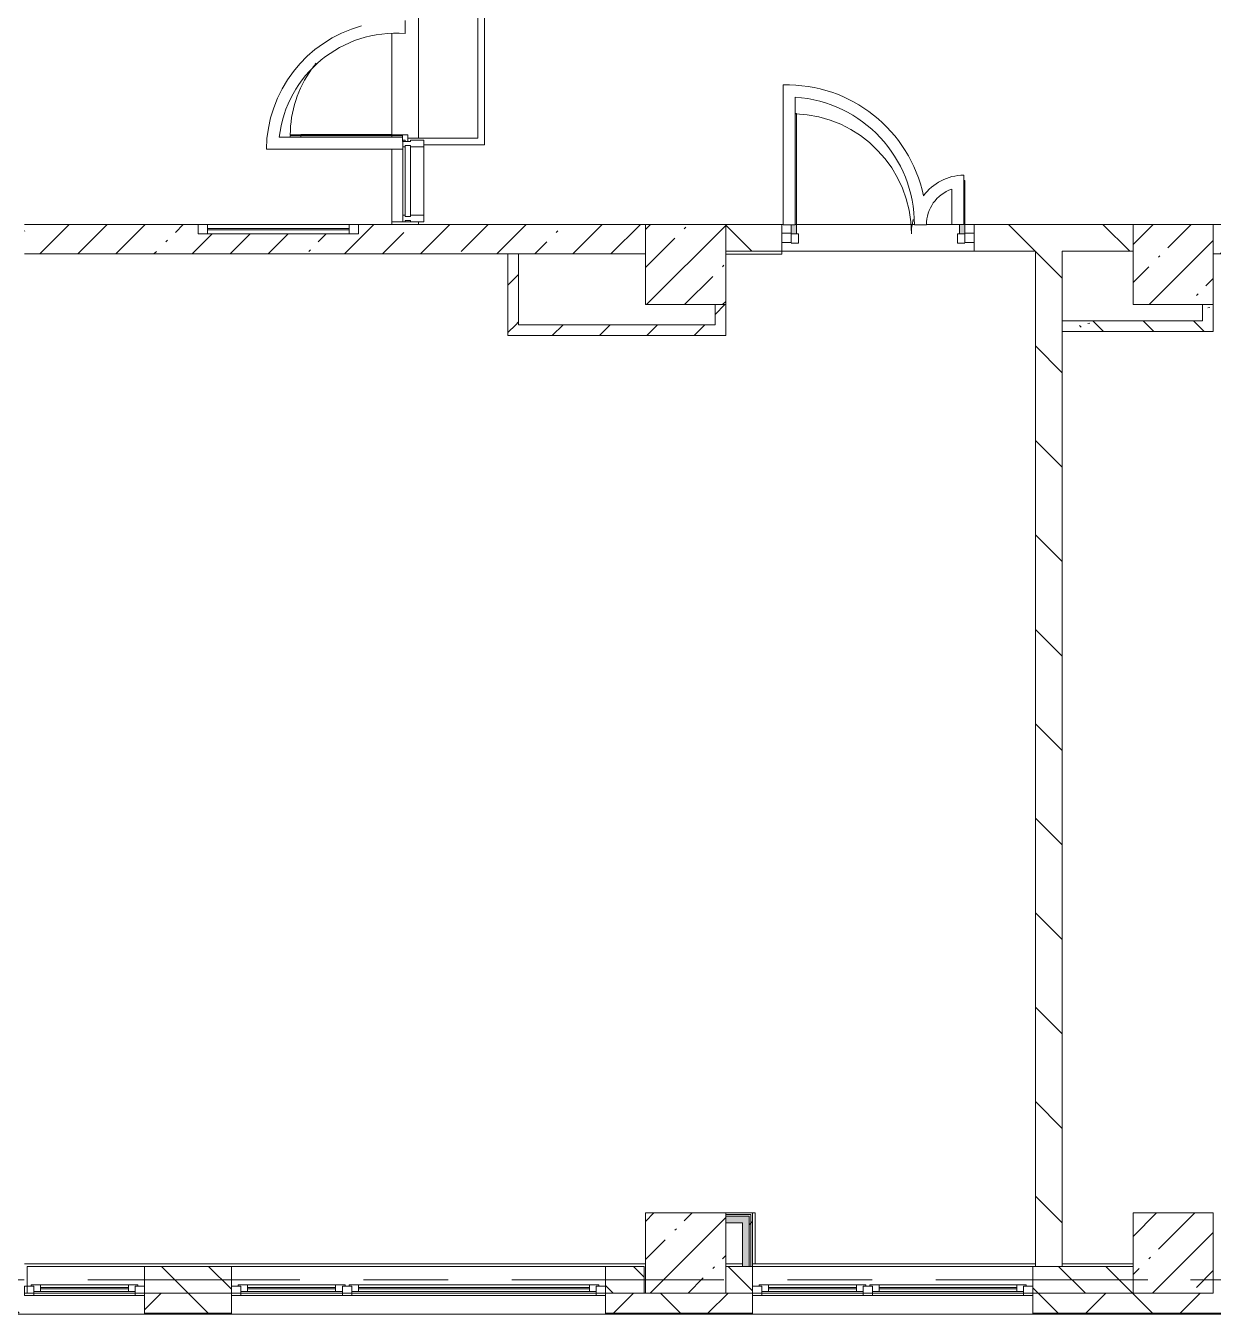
# Model space of a CAD drawing. Header units: millimetres. Extents: x 81731 to 272849, y -8553 to 29000.
# Drawn here: x 163109 to 171999, y -258 to 9388 of the extents above; entities that cross this region are included whole.
import ezdxf

# ---------------------------------------------------------------- set-up
doc = ezdxf.new("R2010")
doc.units = ezdxf.units.MM
doc.linetypes.add('Осевая', pattern=[3175, 635, -476.25, 1587.5, -476.25])
for name, color, linetype, lineweight, true_color in [('A-DETL-GENF-2', 7, 'Continuous', 5, 0xe2e2e2), ('A-DETL-GENF-4', 7, 'Continuous', 5, 0xaaaaaa), ('A-DOOR-4', 7, 'Continuous', 5, 0xe2e2e2), ('A-DOOR-5', 7, 'Continuous', 5, 0xaaaaaa), ('A-FLOR-1', 7, 'Continuous', 5, 0xaaaaaa), ('I-WALL-22', 7, 'Continuous', 5, 0xe7e7e7), ('I-WALL-26', 7, 'Continuous', 5, 0x787878)]:
    doc.layers.add(name, color=color, linetype=linetype, lineweight=lineweight, true_color=true_color)
for name, color, linetype, lineweight in [('A-GLAZ-3', 7, 'Continuous', 5), ('A-GLAZ-CURT-2', 7, 'Continuous', 5), ('A-GLAZ-CWMG-2', 7, 'Continuous', 5), ('A-WALL', 7, 'Continuous', 9), ('A-WALL-6', 7, 'Continuous', 5), ('I-WALL-24', 7, 'Continuous', 5), ('S-COLS-1', 7, 'Continuous', 5), ('Оси', 7, 'Continuous', 9), ('Оси-2', 7, 'Осевая', 9)]:
    doc.layers.add(name, color=color, linetype=linetype, lineweight=lineweight)
pattern_1 = [(135, (145838.57, 0), (-353.553, -353.553), [])]
pattern_2 = [(45, (145838.57, 0), (-176.7767, 176.7767), [])]
pattern_3 = [(45, (145838.57, 0), (-285.123, 285.123), []), (45, (146123.7, 0), (-285.123, 285.123), [504.031, -100.806, 16.764, -84.042])]
pattern_4 = [(135, (145838.57, 0), (-176.7767, -176.7767), [])]
pattern_5 = [(135, (145838.57, 0), (-377.171, -377.171), [533.4, -88.9, 17.78, -88.9]), (135, (145838.57, 376.94), (-377.171, -377.171), []), (50, (145838.57, 0), (637.645, -55.787), [66.675, -733.425]), (355, (145838.6, 0), (-123.35, 668.7), [53.34, -586.74]), (100.451, (145891.7, -4.65), (514.299, 612.908), [56.665, -623.315]), (46.184, (145838.6, 177.8), (948.776, -147.15), [100.012, -1100.137]), (96.636, (145917.6, 165.5), (830.91, 865.997), [84.998, -934.973]), (351.184, (145838.6, 177.8), (830.918, 865.988), [80.01, -880.11]), (21, (145927.47, 133.35), (530.651, -357.928), [66.675, -733.425]), (326, (145927.5, 133.35), (216.308, 644.658), [53.34, -586.74]), (71.451, (145971.7, 103.5), (746.96, 286.724), [56.665, -623.315]), (37.5, (145838.57, 0), (10.8105, 295.9426), [16.764, -562.864, 16.764, -578.866, -588.962]), (37.5, (145838.57, 0), (10.8105, 295.9426), [-1175.258, 16.764, -572.198]), (7.5, (145838.57, 0), (233.869, 350.6318), [16.764, -322.834, 16.764, -549.529, -224.472]), (7.5, (145838.57, 0), (233.869, 350.6318), [-905.891, 16.764, -207.708]), (327.5, (145640.32, 0), (474.5678, -20.0513), [16.764, -205.486, 16.764, -676.656, -920.115]), (327.5, (145640.32, 0), (474.5678, -20.0513), [-915.67, 16.764, -903.351]), (317.5, (145551.42, 0), (518.452, 88.9934), [16.764, -272.161, 16.764, -443.738, -653.415]), (317.5, (145551.42, 0), (518.452, 88.9934), [-749.427, 16.764, -636.651])]
pattern_6 = [(45, (145838.6, 0), (-530.33, 530.33), []), (135, (145838.6, 0), (-530.33, -530.33), [])]

# ---------------------------------------------------------------- blocks, each defined once
blk = doc.blocks.new('BSC_Колонна _Прямоугольная - 600х600-V82-2_4_3_птичка')
at = {"layer": 'S-COLS-1'}
h = blk.add_hatch(dxfattribs=at)
h.set_pattern_fill('FP_53', color=256, style=0, pattern_type=2)
h.set_pattern_definition([(45, (-25860, -200), (-285.123, 285.123), []), (45, (-25574.88, -200), (-285.123, 285.123), [504.031, -100.806, 16.764, -84.042])])
h.paths.add_polyline_path([(-105.1, -300), (300, -300), (300, 300), (-300, 300), (-300, -300)])
for p, q in [((300, 300), (-300, 300)), ((-300, 300), (-300, -300)), ((300, -300), (300, 300)), ((-300, -300), (300, -300))]:
    blk.add_line(p, q, dxfattribs=at)
blk = doc.blocks.new('BSC_Колонна _Прямоугольная - 600х600-V95-2_4_3_птичка')
at = {"layer": 'S-COLS-1'}
h = blk.add_hatch(dxfattribs=at)
h.set_pattern_fill('FP_70', color=256, style=0, pattern_type=2)
h.set_pattern_definition([(45, (-25860, -7600), (-285.123, 285.123), []), (45, (-25574.88, -7600), (-285.123, 285.123), [504.031, -100.806, 16.764, -84.042])])
h.paths.add_polyline_path([(-300, -300), (300, -300), (300, 300), (-300, 300), (-300, 150.3)])
for p, q in [((300, 300), (-300, 300)), ((-300, 300), (-300, -300)), ((300, -300), (300, 300)), ((-300, -300), (300, -300))]:
    blk.add_line(p, q, dxfattribs=at)
blk = doc.blocks.new('120_Окно_СКБ_2Ст - 120_Окно_СКБ_2Ст 2800х2500_створка_-22445922-2_4_3_птичка')
at = {"layer": 'A-GLAZ-3'}
for p, q in [((-1400, -127), (-1400, -57)), ((-1400, -57), (-1330, -57)), ((1400, -57), (-1400, -57)), ((-1330, -57), (-1330, -127)), ((500, -87), (-1330, -87)), ((-1330, -87), (-1330, -127)), ((-1280, -137), (-1280, -87)), ((450, -137), (450, -87)), ((500, -127), (500, -57)), ((500, -57), (570, -57)), ((500, -127), (500, -87)), ((570, -57), (570, -127)), ((1330, -87), (570, -87)), ((570, -87), (570, -127)), ((620, -137), (620, -87)), ((1280, -137), (1280, -87)), ((1330, -127), (1330, -57)), ((1330, -57), (1400, -57)), ((1330, -127), (1330, -87)), ((1400, -57), (1400, -127)), ((-1330, -127), (-1400, -127)), ((-1400, -127), (-1350, -127)), ((-1330, -127), (-1350, -127)), ((-1350, -127), (-1350, -137)), ((-1350, -137), (520, -137)), ((520, -137), (-1350, -137)), ((-1280, -107), (450, -107)), ((450, -117), (-1280, -117)), ((570, -127), (500, -127)), ((520, -127), (500, -127)), ((520, -127), (550, -127)), ((520, -137), (520, -127)), ((570, -127), (550, -127)), ((550, -127), (550, -137)), ((550, -137), (1350, -137)), ((1350, -137), (550, -137)), ((620, -107), (1280, -107)), ((1280, -117), (620, -117)), ((1400, -127), (1330, -127)), ((1350, -127), (1330, -127)), ((1350, -127), (1400, -127)), ((1350, -137), (1350, -127))]:
    blk.add_line(p, q, dxfattribs=at)
blk = doc.blocks.new('120_Окно_СКБ_1Ст - 120_Окно_СКБ_1Ст 900х2500_h_-22445987-2_4_3_птичка')
at = {"layer": 'A-GLAZ-3'}
for p, q in [((-450, -127), (-450, -57)), ((-450, -57), (-380, -57)), ((450, -57), (-450, -57)), ((-380, -57), (-380, -127)), ((380, -87), (-380, -87)), ((-380, -87), (-380, -127)), ((-330, -137), (-330, -87)), ((330, -137), (330, -87)), ((380, -127), (380, -57)), ((380, -57), (450, -57)), ((380, -127), (380, -87)), ((450, -57), (450, -127)), ((-380, -127), (-450, -127)), ((-450, -127), (-400, -127)), ((-380, -127), (-400, -127)), ((-400, -127), (-400, -137)), ((-400, -137), (400, -137)), ((400, -137), (-400, -137)), ((-330, -107), (330, -107)), ((330, -117), (-330, -117)), ((450, -127), (380, -127)), ((400, -127), (380, -127)), ((400, -127), (450, -127)), ((400, -137), (400, -127))]:
    blk.add_line(p, q, dxfattribs=at)
blk = doc.blocks.new('120_Окно_СКБ_2Ст - 120_Окно_СКБ_2Ст 2100х2400 _мал створка справа_-22446225-2_4_3_птичка')
at = {"layer": 'A-GLAZ-3'}
for p, q in [((-1050, -127), (-1050, -57)), ((-1050, -57), (-980, -57)), ((1050, -57), (-1050, -57)), ((-980, -57), (-980, -127)), ((150, -87), (-980, -87)), ((-980, -87), (-980, -127)), ((-930, -137), (-930, -87)), ((100, -137), (100, -87)), ((150, -127), (150, -57)), ((150, -57), (220, -57)), ((150, -127), (150, -87)), ((220, -57), (220, -127)), ((980, -87), (220, -87)), ((220, -87), (220, -127)), ((270, -137), (270, -87)), ((930, -137), (930, -87)), ((980, -127), (980, -57)), ((980, -57), (1050, -57)), ((980, -127), (980, -87)), ((1050, -57), (1050, -127)), ((-980, -127), (-1050, -127)), ((-1050, -127), (-1000, -127)), ((-980, -127), (-1000, -127)), ((-1000, -127), (-1000, -137)), ((-1000, -137), (170, -137)), ((170, -137), (-1000, -137)), ((-930, -107), (100, -107)), ((100, -117), (-930, -117)), ((220, -127), (150, -127)), ((170, -127), (150, -127)), ((170, -127), (200, -127)), ((170, -137), (170, -127)), ((220, -127), (200, -127)), ((200, -127), (200, -137)), ((200, -137), (1000, -137)), ((1000, -137), (200, -137)), ((270, -107), (930, -107)), ((930, -117), (270, -117)), ((1050, -127), (980, -127)), ((1000, -127), (980, -127)), ((1000, -127), (1050, -127)), ((1000, -137), (1000, -127))]:
    blk.add_line(p, q, dxfattribs=at)
blk = doc.blocks.new('BSC_Колонна _Прямоугольная - 600х600-V185-2_4_3_птичка')
at = {"layer": 'S-COLS-1'}
h = blk.add_hatch(dxfattribs=at)
h.set_pattern_fill('FP_140', color=256, style=0, pattern_type=2)
h.set_pattern_definition([(45, (-22210, -7600), (-285.123, 285.123), []), (45, (-21924.88, -7600), (-285.123, 285.123), [504.031, -100.806, 16.764, -84.042])])
h.paths.add_polyline_path([(-300, -300), (300, -300), (300, 300), (-300, 300)])
for p, q in [((300, 300), (-300, 300)), ((-300, 300), (-300, -300)), ((300, -300), (300, 300)), ((-300, -300), (300, -300))]:
    blk.add_line(p, q, dxfattribs=at)
blk = doc.blocks.new('BSC_Колонна _Прямоугольная - 600х600-V186-2_4_3_птичка')
at = {"layer": 'S-COLS-1'}
h = blk.add_hatch(dxfattribs=at)
h.set_pattern_fill('FP_141', color=256, style=0, pattern_type=2)
h.set_pattern_definition([(45, (-22210, -200), (-285.123, 285.123), []), (45, (-21924.88, -200), (-285.123, 285.123), [504.031, -100.806, 16.764, -84.042])])
h.paths.add_polyline_path([(-165.2, -300), (300, -300), (300, 300), (-300, 300), (-300, -300)])
for p, q in [((300, 300), (-300, 300)), ((-300, 300), (-300, -300)), ((300, -300), (300, 300)), ((-300, -300), (300, -300))]:
    blk.add_line(p, q, dxfattribs=at)
blk = doc.blocks.new('Прямоугольный импост - 50 x 70 мм-31927764-2_4_3_птичка')
at = {"layer": 'A-GLAZ-CWMG-2'}
for p, q in [((-70, 35), (0, 35)), ((-70, -35), (-70, 35)), ((0, 35), (0, -35)), ((0, -35), (-70, -35))]:
    blk.add_line(p, q, dxfattribs=at)
blk = doc.blocks.new('Дверь_Витражная_остекление_ - ДВН_ДАО_Главный вход_1200 в свету Д-22 _п_-V225-2_4_3_птичка')
at = {"layer": 'A-DOOR-4'}
for points in [[(-619.1, 30), (-610, 30), (-610, 930), (-619.1, 930), (-619.1, 97), (-650, 97), (-650, 30)], [(642, 30), (650, 35), (650, 430), (642, 430), (642, 100), (610, 100), (610, 30)]]:
    blk.add_hatch(color=256, dxfattribs=at).paths.add_polyline_path(points)
at = {"layer": 'A-DETL-GENF-4'}
for p, q in [((-610, 930), (-619.1, 930)), ((-610, 30), (-610, 930)), ((650, 430), (642, 430)), ((650, 35), (650, 430)), ((-650, 97), (-650, 35)), ((610, 100), (610, 30)), ((-650, 30), (-610, 30)), ((-595, 30), (-650, 30)), ((-595, -40), (-595, 30)), ((595, -40), (595, 30)), ((595, 30), (650, 30)), ((610, 30), (650, 30)), ((-650, -40), (-595, -40)), ((650, -40), (595, -40))]:
    blk.add_line(p, q, dxfattribs=at)
at = {"layer": 'A-DOOR-5'}
for p, q in [((650, 430), (650, 35)), ((-650, 97), (-650, 35))]:
    blk.add_line(p, q, dxfattribs=at)
for centre, radius, start, end in [((-650, 30), 900, 360, 87.99852), ((650, 30), 400, 90, 91.17591), ((650, 30), 400, 164.45988, 180)]:
    blk.add_arc(centre, radius, start, end, dxfattribs=at)
blk = doc.blocks.new('Прямоугольный импост - 50 x 70 мм-31701779-2_4_3_птичка')
at = {"layer": 'A-GLAZ-CWMG-2'}
for p, q in [((0, 35), (-70, 35)), ((-70, 35), (-70, -35)), ((0, -35), (0, 35)), ((-70, -35), (0, -35))]:
    blk.add_line(p, q, dxfattribs=at)
blk = doc.blocks.new('Прямоугольный импост - Импост структурный с накладкой - 160мм Темный-30756008-2_4_3_птичка')
at = {"layer": 'A-GLAZ-CWMG-2'}
for p, q in [((-50, 0), (-50, 17)), ((-50, 17), (0, 17)), ((-40, 0), (-50, 0)), ((-40, -40), (-40, 0)), ((0, 0), (-10, 0)), ((-10, 0), (-10, -40)), ((0, 17), (0, 0)), ((-50, -140), (-50, -40)), ((-50, -40), (-40, -40)), ((-10, -40), (0, -40)), ((0, -40), (0, -140)), ((0, -140), (-50, -140))]:
    blk.add_line(p, q, dxfattribs=at)
blk = doc.blocks.new('Системная панель - Стекло - 40мм-32387061-2_4_3_птичка')
at = {"layer": 'A-GLAZ-CURT-2'}
for p, q in [((265.2, 40), (-265.2, 40)), ((-265.2, 40), (-265.2, 0)), ((-265.2, 0), (265.2, 0)), ((265.2, 0), (265.2, 40))]:
    blk.add_line(p, q, dxfattribs=at)
blk = doc.blocks.new('Прямоугольный импост - Импост структурный с накладкой - 160мм Темный-32387059-2_4_3_птичка')
at = {"layer": 'A-GLAZ-CWMG-2'}
for p, q in [((20093, 7970), (20093, 8480.4)), ((20250, 7970), (20250, 8480.4))]:
    blk.add_line(p, q, dxfattribs=at)
blk = doc.blocks.new('Прямоугольный импост - Импост структурный с накладкой - 160мм Темный-30755591-2_4_3_птичка')
at = {"layer": 'A-GLAZ-CWMG-2'}
for p, q in [((-25, 0), (-25, 17)), ((-25, 17), (25, 17)), ((-15, 0), (-25, 0)), ((-15, -40), (-15, 0)), ((25, 0), (15, 0)), ((15, 0), (15, -40)), ((25, 17), (25, 0)), ((-25, -140), (-25, -40)), ((-25, -40), (-15, -40)), ((15, -40), (25, -40)), ((25, -40), (25, -140)), ((25, -140), (-25, -140))]:
    blk.add_line(p, q, dxfattribs=at)
blk = doc.blocks.new('Дверь_Витражная_остекление_ - ВВ-16 остекление-32390142-2_4_3_птичка')
at = {"layer": 'A-DETL-GENF-2'}
for points in [[(-787.5, -20), (-832.5, -20), (-832.5, -845), (-787.5, -845), (-787.5, -56)], [(849.9, -860), (849.9, -20), (837.5, -20), (837.5, -860)]]:
    blk.add_hatch(color=256, dxfattribs=at).paths.add_polyline_path(points)
at = {"layer": 'A-DETL-GENF-4'}
for p, q in [((-787.5, -20), (-832.5, -20)), ((-832.5, -845), (-832.5, -20)), ((-787.5, -20), (-832.5, -20)), ((-832.5, -20), (-832.5, -845)), ((-787.5, -845), (-787.5, -20)), ((-787.5, -845), (-787.5, -20)), ((837.5, -860), (837.5, -20)), ((837.5, -20), (837.5, -860)), ((-832.5, -100), (-787.5, -100)), ((-822.5, -765), (-822.5, -100)), ((-778.5, -765), (-778.5, -100)), ((828.5, -780), (828.5, -100)), ((849.9, -100), (837.5, -100)), ((-832.5, -765), (-787.5, -765)), ((-832.5, -845), (-787.5, -845)), ((-832.5, -845), (-787.5, -845)), ((849.9, -780), (837.5, -780)), ((849.9, -860), (837.5, -860)), ((837.5, -860), (849.9, -860))]:
    blk.add_line(p, q, dxfattribs=at)
at = {"layer": 'A-DOOR-5'}
for p, q in [((-882.5, 20), (-832.5, 20)), ((-882.5, -20), (-882.5, 20)), ((-832.5, 20), (-832.5, -20)), ((832.5, 20), (882.5, 20)), ((832.5, -20), (832.5, 20)), ((882.5, 20), (882.5, -20)), ((-832.5, -20), (-882.5, -20)), ((-832.5, -845), (-832.5, -20)), ((832.5, -860), (832.5, -20)), ((882.5, -20), (832.5, -20))]:
    blk.add_line(p, q, dxfattribs=at)
for centre, radius, start, end in [((-832.5, -20), 825, 329.80944, 332.20433), ((-832.5, -20), 825, 270, 322.60785), ((832.5, -20), 840, 230.33856, 232.99265), ((832.5, -20), 840, 234.0758, 270)]:
    blk.add_arc(centre, radius, start, end, dxfattribs=at)
blk = doc.blocks.new('120_Окно_СКБ_1Ст - 120_Окно_СКБ_1Ст 400х1200 EI30-24228621-2_4_3_птичка')
at = {"layer": 'A-GLAZ-3'}
for p, q in [((-600, 40), (-600, 110)), ((-600, 110), (-530, 110)), ((600, 110), (-600, 110)), ((-530, 110), (-530, 40)), ((530, 40), (530, 110)), ((530, 110), (600, 110)), ((600, 110), (600, 40)), ((-530, 40), (-600, 40)), ((-600, 40), (600, 40)), ((530, 80), (-530, 80)), ((530, 70), (-530, 70)), ((600, 40), (530, 40))]:
    blk.add_line(p, q, dxfattribs=at)

msp = doc.modelspace()

# ---------------------------------------------------------------- hatches: boundary and pattern name
at = {"layer": 'A-WALL-6'}
h = msp.add_hatch(dxfattribs=at)
h.set_pattern_fill('FP_76', color=256, style=0, pattern_type=2)
h.set_pattern_definition(pattern_4)
h.paths.add_polyline_path([(167738.6, -100), (167738.6, 100), (167448.6, 100), (167448.6, -100)])
h.paths.add_polyline_path([(164648.6, -100), (164648.6, 100), (163998.6, 100), (163998.6, -100), (164173.3, -100)])
h = msp.add_hatch(dxfattribs=at)
h.set_pattern_fill('FP_76', color=256, style=0, pattern_type=2)
h.set_pattern_definition(pattern_4)
h.paths.add_polyline_path([(170648.6, -100), (171398.6, -100), (171398.6, 100), (170648.6, 100)])
h.paths.add_polyline_path([(168348.6, -100), (168548.6, -100), (168548.6, 100), (168348.6, 100)])
h = msp.add_hatch(dxfattribs=at)
h.set_pattern_fill('FP_66', color=256, style=0, pattern_type=2)
h.set_pattern_definition([(45, (145838.57, 0), (-353.5534, 353.5534), []), (135, (145838.57, 0), (-353.5534, -353.5534), [])])
h.paths.add_polyline_path([(221538.6, -250), (221538.6, -100), (217398.6, -100), (217398.6, -250), (220752, -250)])
h.paths.add_polyline_path([(215186.9, -250), (216498.6, -250), (216498.6, -100), (212898.6, -100), (212898.6, -250), (213331.8, -250)])
h.paths.add_polyline_path([(207766.7, -250), (207898.6, -250), (207898.6, -100), (206748.6, -100), (206748.6, -250), (206839.2, -250)])
h.paths.add_polyline_path([(202748.6, -250), (202998.6, -250), (202998.6, -100), (202248.6, -100), (202248.6, -250), (202665.4, -250)])
h.paths.add_polyline_path([(204648.6, -250), (204648.6, -100), (203898.6, -100), (203898.6, -250), (204056.6, -250)])
h.paths.add_polyline_path([(210998.6, -250), (211998.6, -250), (211998.6, -100), (210998.6, -100)])
h.paths.add_polyline_path([(199148.6, -250), (199148.6, -100), (197748.6, -100), (197748.6, -250), (198491.5, -250)])
h.paths.add_polyline_path([(194648.6, -250), (194648.6, -100), (193248.6, -100), (193248.6, -250), (193853.9, -250)])
h.paths.add_polyline_path([(191071.4, -250), (191148.6, -250), (191148.6, -100), (190774.9, -100), (190774.9, -250)])
h.paths.add_polyline_path([(189248.6, -250), (189874.9, -250), (189874.9, -100), (188498.6, -100), (188498.6, -250), (189216.3, -250)])
h.paths.add_polyline_path([(181728.6, -250), (181728.6, -100), (180608.6, -100), (180608.6, -250), (181332.4, -250)])
h.paths.add_polyline_path([(184878.6, -250), (185398.6, -250), (185398.6, -100), (183828.6, -100), (183828.6, -250), (184578.7, -250)])
h.paths.add_polyline_path([(179013.6, -250), (179708.6, -250), (179708.6, -100), (178848.6, -100), (178848.6, -250)])
h.paths.add_polyline_path([(176694.8, -250), (176748.6, -250), (176748.6, -100), (175048.3, -100), (175048.3, -250), (176231, -250)])
h.paths.add_polyline_path([(167883.4, -250), (168548.6, -250), (168548.6, -100), (167448.6, -100), (167448.6, -250)])
h.paths.add_polyline_path([(162318.2, -250), (163098.6, -250), (163098.6, -100), (161948.6, -100), (161948.6, -250)])
h.paths.add_polyline_path([(163998.6, -250), (164648.6, -250), (164648.6, -100), (163998.6, -100)])
h.paths.add_polyline_path([(170648.6, -250), (172248.3, -250), (172248.3, -100), (170648.6, -100)])
h.paths.add_polyline_path([(154398.6, -250), (154398.6, -100), (150468.6, -100), (150468.6, -250), (153970.6, -250)])
h.paths.add_polyline_path([(148405.4, -250), (149568.6, -250), (149568.6, -100), (145578.6, -100), (145578.6, -250), (146550.4, -250)])
h.paths.add_polyline_path([(157498.6, -250), (158848.6, -250), (158848.6, -100), (157498.6, -100)])
at = {"layer": 'I-WALL-22'}
for points in [[(168473.6, 425), (168473.6, 475), (168348.6, 475), (168348.6, 425)], [(168473.6, 100), (168523.6, 100), (168523.6, 475), (168473.6, 475), (168473.6, 230.5)]]:
    msp.add_hatch(color=256, dxfattribs=at).paths.add_polyline_path(points)
at = {"layer": 'I-WALL-24'}
h = msp.add_hatch(dxfattribs=at)
h.set_pattern_fill('FP_74', color=256, style=0, pattern_type=2)
h.set_pattern_definition(pattern_3)
h.paths.add_polyline_path([(167748.6, 7680), (167748.6, 7900), (165598.6, 7900), (165598.6, 7830), (164398.6, 7830), (164398.6, 7900), (163098.6, 7900), (163098.6, 7680), (166955.8, 7680)])
h = msp.add_hatch(dxfattribs=at)
h.set_pattern_fill('FP_77', color=256, style=0, pattern_type=2)
h.set_pattern_definition(pattern_1)
h.paths.add_polyline_path([(170665.9, 7700), (171398.6, 7700), (171398.6, 7900), (170208.6, 7900), (170208.6, 7700)])
h.paths.add_polyline_path([(168348.6, 7700), (168768.6, 7700), (168768.6, 7900), (168348.6, 7900)])
h = msp.add_hatch(dxfattribs=at)
h.set_pattern_fill('FP_74', color=256, style=0, pattern_type=2)
h.set_pattern_definition(pattern_3)
h.paths.add_polyline_path([(173898.6, 7680), (175048.3, 7680), (175048.3, 7900), (173298.6, 7900), (173298.6, 7680), (173598.6, 7680)])
h.paths.add_polyline_path([(172168.6, 7680), (172198.6, 7680), (172198.6, 7900), (171998.6, 7900), (171998.6, 7680)])
h = msp.add_hatch(dxfattribs=at)
h.set_pattern_fill('FP_78', color=256, style=0, pattern_type=2)
h.set_pattern_definition(pattern_2)
h.paths.add_polyline_path([(166798.6, 7150), (166798.6, 7680), (166718.6, 7680), (166718.6, 7150)])
h = msp.add_hatch(dxfattribs=at)
h.set_pattern_fill('FP_77', color=256, style=0, pattern_type=2)
h.set_pattern_definition(pattern_1)
h.paths.add_polyline_path([(170868.6, 100), (170868.6, 7700), (170668.6, 7700), (170668.6, 100)])
h = msp.add_hatch(dxfattribs=at)
h.set_pattern_fill('FP_78', color=256, style=0, pattern_type=2)
h.set_pattern_definition(pattern_2)
h.paths.add_polyline_path([(168348.6, 7070), (168348.6, 7300), (168268.6, 7300), (168268.6, 7070)])
h = msp.add_hatch(dxfattribs=at)
h.set_pattern_fill('FP_78', color=256, style=0, pattern_type=2)
h.set_pattern_definition(pattern_2)
h.paths.add_polyline_path([(168268.6, 7070), (168268.6, 7150), (166718.6, 7150), (166718.6, 7070), (166955.8, 7070)])
h = msp.add_hatch(dxfattribs=at)
h.set_pattern_fill('FP_160', color=256, style=0, pattern_type=2)
h.set_pattern_definition(pattern_6)
h.paths.add_polyline_path([(168523.6, 100), (168536.1, 100), (168536.1, 487.5), (168523.6, 487.5), (168523.6, 230.5)])
h = msp.add_hatch(dxfattribs=at)
h.set_pattern_fill('FP_160', color=256, style=0, pattern_type=2)
h.set_pattern_definition(pattern_6)
h.paths.add_polyline_path([(168536.1, 100), (168548.6, 100), (168548.6, 500), (168536.1, 500), (168536.1, 230.5)])
at = {"layer": 'I-WALL-26'}
h = msp.add_hatch(dxfattribs=at)
h.set_pattern_fill('FP_81', color=256, style=0, pattern_type=2)
h.set_pattern_definition(pattern_5)
h.paths.add_polyline_path([(171998.6, 7100), (171998.6, 7300), (171918.6, 7300), (171918.6, 7100)])
h = msp.add_hatch(dxfattribs=at)
h.set_pattern_fill('FP_81', color=256, style=0, pattern_type=2)
h.set_pattern_definition(pattern_5)
h.paths.add_polyline_path([(171918.6, 7100), (171918.6, 7180), (170868.6, 7180), (170868.6, 7100), (171593.4, 7100)])

# ---------------------------------------------------------------- linework, layer by layer
at = {"layer": 'A-FLOR-1'}
for p, q in [((166543.6, 8497.4), (166543.6, 10328.9)), ((166493.6, 10278.9), (166493.6, 8547.4)), ((165948.6, 9329.4), (165948.6, 9428.1)), ((168779.5, 8944.6), (168779.5, 7897)), ((168869.5, 7897), (168869.5, 8852.9)), ((165928.6, 8553), (165005.9, 8553)), ((166493.6, 8547.4), (165968.6, 8547.4)), ((166088.6, 8497.4), (166543.6, 8497.4)), ((164910.2, 8463), (165931.6, 8463)), ((170130.6, 7900), (170130.6, 8269)), ((170040.6, 8164.1), (170040.6, 7900)), ((168779.8, 7900), (168768.6, 7900)), ((168779.5, 7897), (168869.5, 7897)), ((169761.6, 7897), (169851.6, 7897)), ((169851.9, 7900), (170208.6, 7900)), ((168768.6, 7679), (168348.6, 7679)), ((168768.6, 7700), (168768.6, 7679)), ((168548.6, 500), (168568.6, 500)), ((168568.6, 500), (168568.6, 120))]:
    msp.add_line(p, q, dxfattribs=at)
for centre, radius, start, end in [((165879.2, 8453.1), 969, 105.31636, 179.41553), ((165879.2, 8453.1), 879, 85.47205, 173.47514), ((168806.6, 7900), 1045, 11.78406, 91.48467), ((168806.6, 7900), 955, 359.82001, 86.22206), ((170130.6, 7900), 369, 90, 144.66492), ((170130.6, 7900), 279, 108.81906, 180.6161)]:
    msp.add_arc(centre, radius, start, end, dxfattribs=at)
at = {"layer": 'A-WALL'}
for p, q in [((165848.6, 7900), (166048.6, 7900)), ((166798.6, 7680), (166718.6, 7680)), ((170868.6, 7180), (170868.6, 7100)), ((168536.1, 487.5), (168348.6, 487.5)), ((168536.1, 100), (168536.1, 487.5)), ((168523.6, 475), (168348.6, 475)), ((168523.6, 100), (168523.6, 475)), ((170668.6, 100), (170868.6, 100)), ((163998.6, -100), (164648.6, -100)), ((167448.6, -100), (167738.6, -100)), ((168348.6, -100), (168548.6, -100)), ((170648.6, -100), (171398.6, -100)), ((163998.6, -250), (164648.6, -250)), ((163998.6, -253), (164648.6, -253)), ((167448.6, -250), (168548.6, -250)), ((167448.6, -253), (168548.6, -253)), ((170648.6, -250), (172248.3, -250)), ((170648.6, -253), (172248.3, -253))]:
    msp.add_line(p, q, dxfattribs=at)
at = {"layer": 'A-WALL-6'}
for p, q in [((163118.6, 100), (163118.6, -100)), ((163118.6, 100), (167738.6, 100)), ((163998.6, 100), (163998.6, -258)), ((164648.6, -258), (164648.6, 100)), ((167448.6, 100), (167448.6, -258)), ((167738.6, -100), (167738.6, 100)), ((168348.6, 100), (170668.6, 100)), ((168548.6, -258), (168548.6, 100)), ((170648.6, 100), (170648.6, -258)), ((171398.6, 100), (170868.6, 100)), ((164648.6, -100), (167748.6, -100)), ((145570.6, -258), (163998.6, -258)), ((180608.6, -258), (163998.6, -258))]:
    msp.add_line(p, q, dxfattribs=at)
at = {"layer": 'I-WALL-24'}
for p, q in [((166048.6, 10275.4), (166048.6, 8547.4)), ((165848.6, 8553), (165848.6, 9331.4)), ((165848.6, 7900), (165848.6, 8463)), ((166048.6, 7920), (165848.6, 7920)), ((166048.6, 7900), (166048.6, 7920)), ((164398.6, 7900), (163098.6, 7900)), ((165848.6, 7900), (165598.6, 7900)), ((167748.6, 7900), (166048.6, 7900)), ((168768.6, 7900), (168348.6, 7900)), ((168768.6, 7700), (168768.6, 7900)), ((168869.5, 7900), (169761.4, 7900)), ((171398.6, 7900), (170208.6, 7900)), ((170208.6, 7900), (170208.6, 7700)), ((172168.6, 7900), (171998.6, 7900)), ((163098.6, 7680), (166718.6, 7680)), ((166718.6, 7680), (166718.6, 7070)), ((166798.6, 7150), (166798.6, 7680)), ((166798.6, 7680), (167748.6, 7680)), ((170668.6, 7700), (168348.6, 7700)), ((170668.6, 7700), (170668.6, 100)), ((170868.6, 7180), (170868.6, 7700)), ((170868.6, 7700), (171398.6, 7700)), ((171998.6, 7680), (172168.6, 7680)), ((168268.6, 7300), (168268.6, 7150)), ((168348.6, 7070), (168348.6, 7300)), ((171918.6, 7300), (171918.6, 7180)), ((171998.6, 7100), (171998.6, 7300)), ((168268.6, 7150), (166798.6, 7150)), ((171918.6, 7180), (170868.6, 7180)), ((166718.6, 7070), (168348.6, 7070)), ((170868.6, 100), (170868.6, 7100)), ((170868.6, 7100), (171998.6, 7100)), ((168548.6, 500), (168348.6, 500)), ((168548.6, 100), (168548.6, 500)), ((168348.6, 425), (168473.6, 425)), ((168473.6, 425), (168473.6, 100)), ((163098.6, 120), (167748.6, 120)), ((168348.6, 120), (168473.6, 120)), ((168547.9, 120), (170665.9, 120)), ((170868.6, 120), (171398.6, 120)), ((163998.6, -100), (163098.6, -100)), ((170648.6, -100), (168548.6, -100))]:
    msp.add_line(p, q, dxfattribs=at)
at = {"layer": 'Оси'}
msp.add_line((171828.6, 0), (184328.6, 0), dxfattribs=at)
at = {"layer": 'Оси-2'}
msp.add_line((156111, 0), (171828.6, 0), dxfattribs=at)

# ---------------------------------------------------------------- block references
at = {"layer": 'A-DOOR-5', "rotation": 269.9999999999998}
msp.add_blockref('Дверь_Витражная_остекление_ - ВВ-16 остекление-32390142-2_4_3_птичка', (165948.6, 9402.9), dxfattribs=at)
at = {"layer": 'A-DOOR-5'}
msp.add_blockref('Дверь_Витражная_остекление_ - ДВН_ДАО_Главный вход_1200 в свету Д-22 _п_-V225-2_4_3_птичка', (169488.6, 7800), dxfattribs=at)
at = {"layer": 'A-GLAZ-3'}
msp.add_blockref('120_Окно_СКБ_1Ст - 120_Окно_СКБ_1Ст 400х1200 EI30-24228621-2_4_3_птичка', (164998.6, 7790), dxfattribs=at)
at = {"layer": 'A-GLAZ-3', "rotation": 180}
for name, p in [('120_Окно_СКБ_1Ст - 120_Окно_СКБ_1Ст 900х2500_h_-22445987-2_4_3_птичка', (163548.6, -175)), ('120_Окно_СКБ_2Ст - 120_Окно_СКБ_2Ст 2800х2500_створка_-22445922-2_4_3_птичка', (166048.6, -175)), ('120_Окно_СКБ_2Ст - 120_Окно_СКБ_2Ст 2100х2400 _мал створка справа_-22446225-2_4_3_птичка', (169598.6, -175))]:
    msp.add_blockref(name, p, dxfattribs=at)
at = {"layer": 'A-GLAZ-CURT-2', "rotation": 269.9999999999997}
msp.add_blockref('Системная панель - Стекло - 40мм-32387061-2_4_3_птичка', (165948.6, 8225.2), dxfattribs=at)
at = {"layer": 'A-GLAZ-CWMG-2', "extrusion": (0, 0, -1)}
for name, p, rotation in [('Прямоугольный импост - Импост структурный с накладкой - 160мм Темный-30755591-2_4_3_птичка', (-165948.6, 8505.4), 270.0000000000002), ('Прямоугольный импост - Импост структурный с накладкой - 160мм Темный-30756008-2_4_3_птичка', (-165948.6, 7920), 270.0000000000002), ('Прямоугольный импост - 50 x 70 мм-31927764-2_4_3_птичка', (-170208.6, 7800), 180)]:
    msp.add_blockref(name, p, dxfattribs=dict(at, rotation=rotation))
at = {"layer": 'A-GLAZ-CWMG-2'}
msp.add_blockref('Прямоугольный импост - Импост структурный с накладкой - 160мм Темный-32387059-2_4_3_птичка', (145838.6, 0), dxfattribs=at)
at = {"layer": 'A-GLAZ-CWMG-2', "rotation": 180}
msp.add_blockref('Прямоугольный импост - 50 x 70 мм-31701779-2_4_3_птичка', (168768.6, 7800), dxfattribs=at)
at = {"layer": 'S-COLS-1'}
for name, p in [('BSC_Колонна _Прямоугольная - 600х600-V185-2_4_3_птичка', (168048.6, 7600)), ('BSC_Колонна _Прямоугольная - 600х600-V95-2_4_3_птичка', (171698.6, 7600)), ('BSC_Колонна _Прямоугольная - 600х600-V186-2_4_3_птичка', (168048.6, 200)), ('BSC_Колонна _Прямоугольная - 600х600-V82-2_4_3_птичка', (171698.6, 200))]:
    msp.add_blockref(name, p, dxfattribs=at)

doc.saveas('drawing.dxf')
